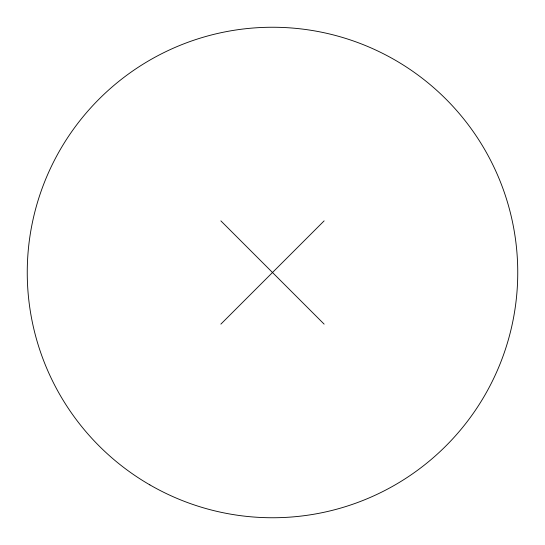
<?xml version="1.0" encoding="UTF-8"?>
<svg xmlns="http://www.w3.org/2000/svg" width="545" height="545" viewBox="0 0 545 545"><rect width="100%" height="100%" fill="white"/><g stroke="black" fill="none" stroke-linecap="round" stroke-linejoin="round"><path stroke-width="0.82" d="M220.868 324.132L324.132 220.868M220.868 220.868L324.132 324.132M149.875 484.893A245.25 245.25 0 0 0 517.75 272.5A245.25 245.25 0 0 0 149.875 60.107A245.25 245.25 0 0 0 149.875 484.893"/></g></svg>
